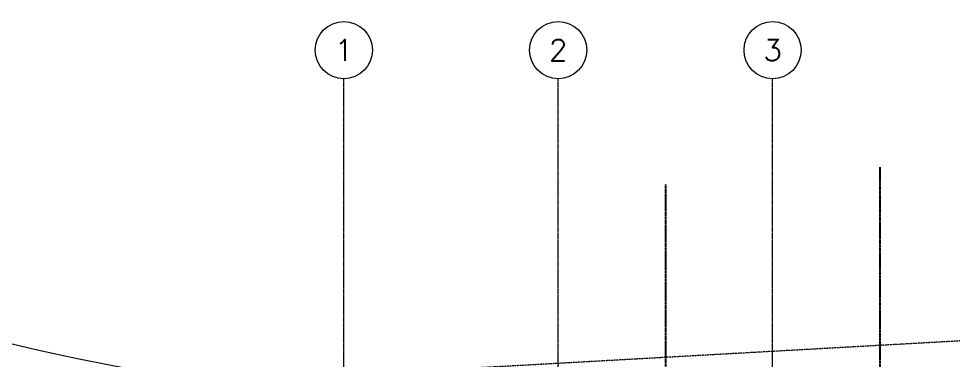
# Model space of a CAD drawing. Header units: inches. Extents: x 86328 to 235202, y 68629 to 184293.
# Drawn here: x 139176 to 158795, y 142128 to 149289 of the extents above; entities that cross this region are included whole.
import ezdxf
from ezdxf.enums import TextEntityAlignment as Align

# ---------------------------------------------------------------- set-up
doc = ezdxf.new("R2010")
doc.units = ezdxf.units.IN
doc.header["$MEASUREMENT"] = 0
for name, pattern in [('CENTER', [2, 1.25, -0.25, 0.25, -0.25]), ('HIDDEN', [0.375, 0.25, -0.125]), ('PHANTOM2', [1.25, 0.625, -0.125, 0.125, -0.125, 0.125, -0.125])]:
    doc.linetypes.add(name, pattern=pattern)
for name, color, linetype, lineweight in [('.5', 8, 'Continuous', 0), ('DIM', 251, 'Continuous', 0), ('grid nos', 253, 'Continuous', 0)]:
    doc.layers.add(name, color=color, linetype=linetype, lineweight=lineweight)
doc.layers.add('GRID_TXT45', color=4, linetype='Continuous')
doc.styles.add('SIMPLEX', font='simplex.shx')
doc.styles.get("Standard").update_dxf_attribs({"font": 'arial.ttf'})
doc.linetypes.add('FENCE_LINE', pattern='A,0.5,-0.1,["X",Standard,S=0.1,R=0,X=-0.02,Y=-0.05],-0.1', length=0.7)

# ---------------------------------------------------------------- blocks, each defined once
blk = doc.blocks.new('GRID_SYM')
at = {"color": 2}
blk.add_circle((0, 6), 6, dxfattribs=at)
at = {"layer": 'GRID_TXT45', "color": 4, "style": 'SIMPLEX'}
blk.add_attdef('GRD_TXT', text='', height=4.5, dxfattribs=at).set_placement((0, 6), align=Align.MIDDLE_CENTER)

msp = doc.modelspace()

# ---------------------------------------------------------------- linework, layer by layer
at = {"layer": '.5', "color": 8, "linetype": 'CENTER', "ltscale": 10}
for p, q in [((146002, 116744), (146002, 148032)), ((150501, 116744), (150501, 148032)), ((155001, 116744), (155001, 148031))]:
    msp.add_line(p, q, dxfattribs=at)
at = {"color": 8, "linetype": 'PHANTOM2', "ltscale": 20}
for p, q in [((157251, 146177), (157251, 122881)), ((152751, 145814), (152751, 122881))]:
    msp.add_line(p, q, dxfattribs=at)
at = {"layer": 'DIM', "color": 8, "linetype": 'HIDDEN', "ltscale": 10}
for p, q in [((160124, 142600), (152137, 142154)), ((152137, 142154), (145647, 141792))]:
    msp.add_line(p, q, dxfattribs=at)
at = {"layer": 'DIM', "color": 8, "linetype": 'Continuous'}
msp.add_arc((150908, 192188), 51111, 236.5614, 351.1141, dxfattribs=at)
at = {"layer": 'DIM', "color": 8, "linetype": 'FENCE_LINE', "ltscale": 25}
msp.add_arc((150908, 192188), 54111, 255.1469, 351.1141, dxfattribs=at)

# ---------------------------------------------------------------- block references
at = {"layer": 'grid nos'}
ref = msp.add_blockref('GRID_SYM', (146002, 149232), dxfattribs=dict(at, xscale=100, yscale=100, zscale=100, rotation=180))
ref.add_attrib('GRD_TXT', '1', dxfattribs={"layer": 'GRID_TXT45', "color": 4, "height": 450, "rotation": 360, "style": 'SIMPLEX'}).set_placement((146002, 148632), align=Align.MIDDLE_CENTER)
ref = msp.add_blockref('GRID_SYM', (150501, 149232), dxfattribs=dict(at, xscale=100, yscale=100, zscale=100, rotation=180))
ref.add_attrib('GRD_TXT', '2', dxfattribs={"layer": 'GRID_TXT45', "color": 4, "height": 450, "rotation": 360, "style": 'SIMPLEX'}).set_placement((150501, 148632), align=Align.MIDDLE_CENTER)
ref = msp.add_blockref('GRID_SYM', (155002, 149231), dxfattribs=dict(at, xscale=100.0000000002237, yscale=100.0000000002237, zscale=100.0000000002237, rotation=179.9786776434566))
ref.add_attrib('GRD_TXT', '3', dxfattribs={"layer": 'GRID_TXT45', "color": 4, "height": 450, "rotation": 359.9787, "style": 'SIMPLEX'}).set_placement((155001, 148631), align=Align.MIDDLE_CENTER)

doc.saveas('drawing.dxf')
